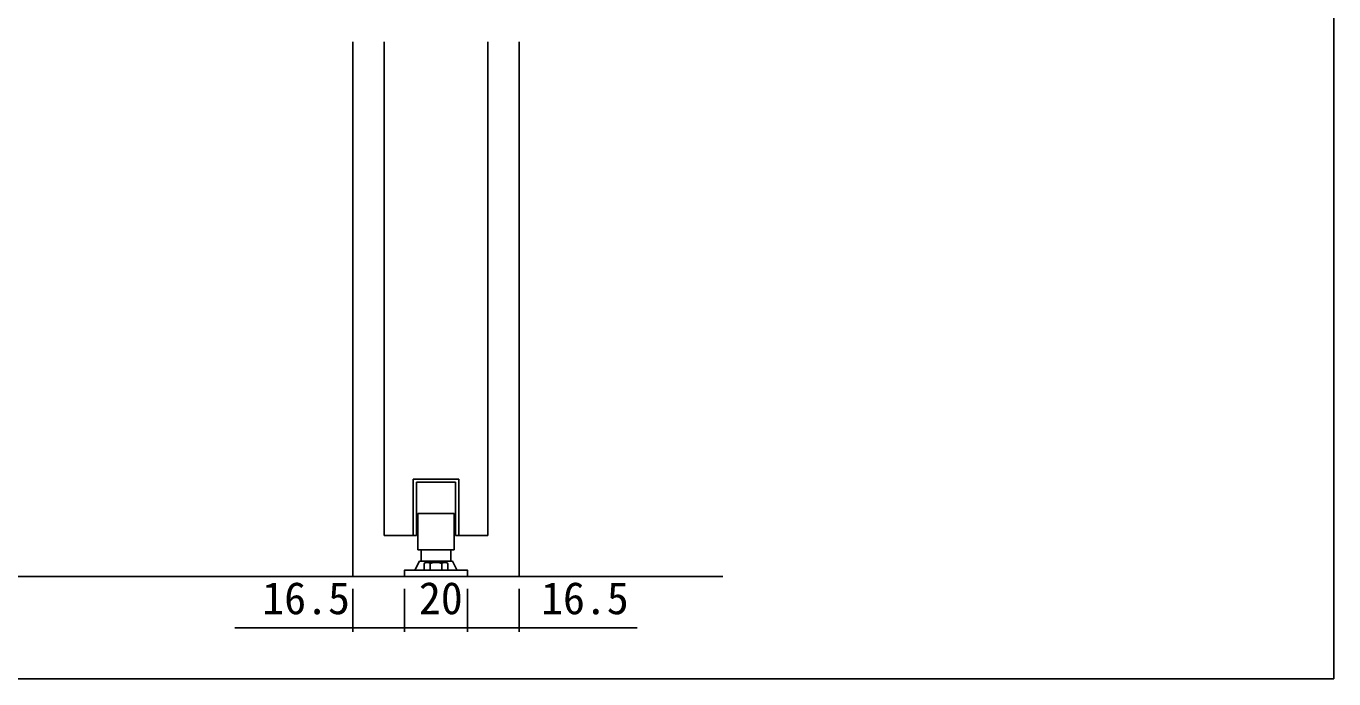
# Model space of a CAD drawing. Units: millimetres, scale not verified. Extents: x -600 to 600, y -416 to 416.
# Drawn here: x -198.5 to 114, y -20.2 to 135.6 of the extents above; entities that cross this region are included whole.
import ezdxf
from ezdxf.enums import TextEntityAlignment as Align

# ---------------------------------------------------------------- set-up
doc = ezdxf.new("R2010")
doc.units = ezdxf.units.MM
doc.header["$LTSCALE"] = 3
for name, color, linetype, lineweight in [('1-0', 7, 'Continuous', 25), ('1-3_0', 7, 'Continuous', 25), ('2-0', 7, 'Continuous', 25)]:
    doc.layers.add(name, color=color, linetype=linetype, lineweight=lineweight)
doc.styles.add('ＭＳ ゴシック', font='')
doc.styles.get('ＭＳ ゴシック').set_extended_font_data('MS Gothic')

msp = doc.modelspace()

# ---------------------------------------------------------------- linework, layer by layer
at = {"layer": '1-0'}
msp.add_line((114, -20.25), (114, 400.5), dxfattribs=at)
msp.add_lwpolyline([(114, -20.25), (-585, -20.25), (-585, 400.5)], dxfattribs=at)
at = {"layer": '1-3_0'}
msp.add_line((114, -20.25), (114, 400.5), dxfattribs=at)
msp.add_lwpolyline([(114, -20.25), (-585, -20.25), (-585, 400.5)], dxfattribs=at)
at = {"layer": '2-0'}
for p, q in [((-120.463, 131.848), (-120.463, 4.211)), ((-112.963, 131.848), (-112.963, 13.961)), ((-88.213, 131.848), (-88.213, 13.961)), ((-80.713, 131.848), (-80.713, 4.211)), ((-106.026, 13.961), (-106.026, 27.461)), ((-106.026, 27.461), (-95.151, 27.461)), ((-105.276, 13.961), (-105.276, 26.711)), ((-105.276, 26.711), (-95.901, 26.711)), ((-95.901, 13.961), (-95.901, 26.711)), ((-95.151, 13.961), (-95.151, 27.461)), ((-112.963, 13.961), (-106.026, 13.961)), ((-105.276, 13.961), (-106.026, 13.961)), ((-95.901, 13.961), (-95.151, 13.961)), ((-95.151, 13.961), (-88.213, 13.961)), ((-104.153, 10.591), (-104.153, 7.816)), ((-97.023, 7.816), (-97.023, 10.591)), ((-104.528, 7.816), (-105.612, 5.712)), ((-104.528, 7.816), (-96.648, 7.816)), ((-95.581, 5.74), (-96.648, 7.816)), ((-148.138, 4.211), (-463.772, 4.211)), ((-32.036, 4.211), (-239.597, 4.211)), ((-120.463, 1.211), (-120.463, -8.994)), ((-120.463, 1.211), (-120.463, -8.994)), ((-108.088, 1.211), (-108.088, -8.994)), ((-93.088, 1.211), (-93.088, -8.994)), ((-80.713, 1.211), (-80.713, -8.994)), ((-80.713, 1.211), (-80.713, -8.994)), ((-108.088, -8.057), (-148.691, -8.057)), ((-120.58, -8.057), (-120.346, -8.057)), ((-120.58, -8.057), (-120.346, -8.057)), ((-108.205, -8.057), (-107.971, -8.057)), ((-108.088, -8.057), (-93.088, -8.057)), ((-92.971, -8.057), (-93.205, -8.057)), ((-93.088, -8.057), (-52.486, -8.057)), ((-80.596, -8.057), (-80.83, -8.057)), ((-80.596, -8.057), (-80.83, -8.057))]:
    msp.add_line(p, q, dxfattribs=at)
for points in [[(-96.273, 10.591), (-104.904, 10.591), (-104.904, 19.211), (-96.273, 19.211)], [(-93.088, 4.211), (-108.088, 4.211), (-108.088, 5.712), (-93.088, 5.712)]]:
    msp.add_lwpolyline(points, close=True, dxfattribs=at)
for points in [[(-103.405, 5.712), (-103.405, 7.327), (-102.952, 7.588), (-98.224, 7.588), (-97.772, 7.327), (-97.772, 5.712)], [(-102.091, 7.382), (-101.997, 7.327), (-101.997, 5.712)], [(-99.18, 5.712), (-99.18, 7.327), (-99.086, 7.382)]]:
    msp.add_lwpolyline(points, dxfattribs=at)
for centre, radius, start, end in [((-102.701, 6.326), 1.22, 60, 120), ((-100.588, 2.885), 4.66, 72.41206, 107.58794), ((-98.476, 6.326), 1.22, 60, 120), ((-120.463, -8.057), 0.117, 180, 0), ((-120.463, -8.057), 0.117, 180, 0), ((-108.088, -8.057), 0.117, 0, 180), ((-93.088, -8.057), 0.117, 180, 0), ((-80.713, -8.057), 0.117, 180, 0), ((-80.713, -8.057), 0.117, 180, 0)]:
    msp.add_arc(centre, radius, start, end, dxfattribs=at)

# ---------------------------------------------------------------- texts
at = {"layer": '2-0', "style": 'ＭＳ ゴシック'}
for s, p in [('16.5', (-142.104, -7.13)), ('20', (-104.667, -7.13)), ('16.5', (-75.476, -7.13))]:
    msp.add_text(s, height=7.698, dxfattribs=at).set_placement(p, align=Align.BOTTOM_LEFT)

doc.saveas('drawing.dxf')
